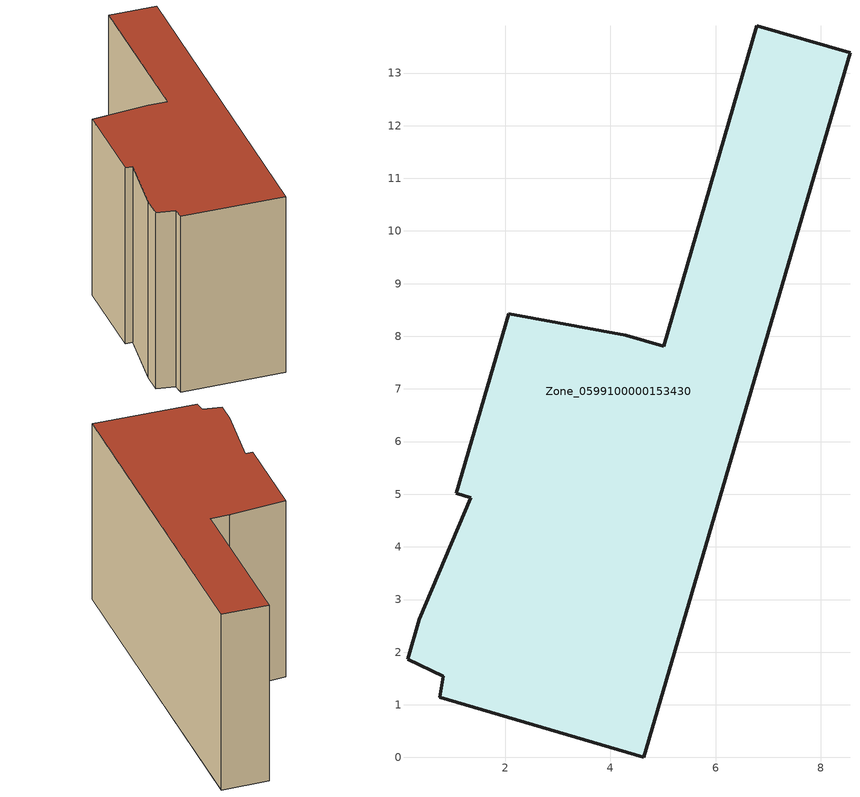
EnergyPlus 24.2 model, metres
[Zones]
Zone_0599100000153430
 floor ground (C_G): 2.07,8.43 4.3,8.02 5.01,7.81 6.78,13.9 8.55,13.38 4.63,0 0.76,1.14 0.83,1.54 0.15,1.86 0.37,2.62 1.35,4.94 1.07,5.02 z0
 wall outside (C_F): 8.55,13.38 6.78,13.9 5.01,7.81 4.3,8.02 2.07,8.43 1.07,5.02 1.35,4.94 0.37,2.62 0.15,1.86 0.83,1.54 0.76,1.14 4.63,0 8.55,13.38 z0:7.48
 roof outside (C_R): 0.76,1.14 4.63,0 8.55,13.38 6.78,13.9 5.01,7.81 4.3,8.02 2.07,8.43 1.07,5.02 1.35,4.94 0.37,2.62 0.15,1.86 0.83,1.54 z7.48
[BUILDING]
Pand.0599100000153430: North Axis=0; Terrain=City; Loads Convergence Tolerance Value=0.04; Temperature Convergence Tolerance Value=0.4; Solar Distribution=FullExterior; Maximum Number of Warmup Days=25; Minimum Number of Warmup Days=1
[Site:Location]
Rotterdam.The.Hague.AP_ZH_NLD Design_Conditions: Latitude=51.96; Longitude=4.45; Time Zone=1; Elevation=-4.5
[SITE:GROUNDTEMPERATURE:BUILDINGSURFACE]
18, 18, 18, 18, 18, 18, 18, 18, 18, 18, 18, 18
[MATERIAL] Thermal Absorptance=0.9; Solar Absorptance=0.7; Visible Absorptance=0.7
Name | Roughness | Thickness | Conductivity | Density | Specific Heat
G.TC.1946 | MediumSmooth | 0.15 | 1 | 540 | 1210
F.TC.1946 | Rough | 0.3 | 0.857143 | 1920 | 840
R.TC.1946 | MediumRough | 0.2 | 0.909091 | 1500 | 1000
[CONSTRUCTION]
C_G: G.TC.1946
C_F: F.TC.1946
C_R: R.TC.1946
[ZONE]
Zone_0599100000153430: Type=1; Multiplier=1; Ceiling Height=Autocalculate; Volume=Autocalculate; Floor Area=autocalculate; Part of Total Floor Area=Yes
[ZONEINFILTRATION:DESIGNFLOWRATE]
Infil_Zone_0599100000153430: Zone or ZoneList or Space or SpaceList=Zone_0599100000153430; Schedule=AlwaysOn; Design Flow Rate Calculation Method=Flow/Area; Flow Rate per Floor Area=0.003; Constant Term Coefficient=1; Temperature Term Coefficient=0; Velocity Term Coefficient=0; Velocity Squared Term Coefficient=0
[HVACTEMPLATE:ZONE:IDEALLOADSAIRSYSTEM]
Zone_0599100000153430: Maximum Heating Supply Air Temperature=50; Minimum Cooling Supply Air Temperature=13; Maximum Heating Supply Air Humidity Ratio=0.0156; Minimum Cooling Supply Air Humidity Ratio=0.0077; Heating Limit=NoLimit; Cooling Limit=NoLimit; Dehumidification Control Type=ConstantSensibleHeatRatio; Cooling Sensible Heat Ratio=0.7; Dehumidification Setpoint=60; Humidification Control Type=None; Humidification Setpoint=30; Outdoor Air Method=None; Outdoor Air Flow Rate per Person=0.00944; Outdoor Air Flow Rate per Zone Floor Area=0; Outdoor Air Flow Rate per Zone=0; Demand Controlled Ventilation Type=None; Outdoor Air Economizer Type=NoEconomizer; Heat Recovery Type=None; Sensible Heat Recovery Effectiveness=0.7; Latent Heat Recovery Effectiveness=0.65
[ZONECONTROL:THERMOSTAT]
ThermostatControl_Zone_0599100000153430: Zone or ZoneList=Zone_0599100000153430; Control Type Schedule=DualSetpointControlType; Control 1=Thermostat_Zone_0599100000153430; Temperature Difference Between Cutout And Setpoint=0
[THERMOSTATSETPOINT:DUALSETPOINT]
Thermostat_Zone_0599100000153430: Heating Setpoint Temperature Schedule=HeatingSetpoint_Zone_0599100000153430; Cooling Setpoint Temperature Schedule=CoolingSetpoint_Zone_0599100000153430
[SCHEDULE:COMPACT]
HeatingSetpoint_Zone_0599100000153430: Through: 12/31, For: AllDays, Until: 24:00, 21
CoolingSetpoint_Zone_0599100000153430: Through: 12/31, For: AllDays, Until: 24:00, 24
DualSetpointControlType: Through: 12/31, For: AllDays, Until: 24:00, 4
AlwaysOn: Through: 12/31, For: AllDays, Until: 24:00, 1
